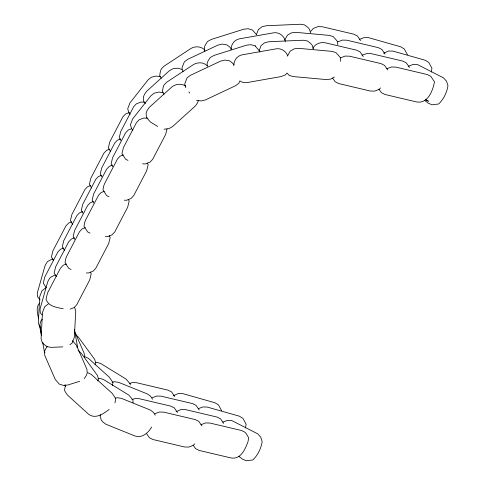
<?xml version="1.0" encoding="UTF-8"?>
<svg xmlns="http://www.w3.org/2000/svg" width="485" height="485" viewBox="0 0 485 485"><rect width="100%" height="100%" fill="white"/><g stroke="black" fill="none" stroke-linecap="round" stroke-linejoin="round"><path stroke-width="0.73" d="M245.489 428.031L246.113 424.157L242.912 418.337L239.372 416.185L207.168 407.054L202.785 406.957L198.304 408.703M431.304 72.083L431.929 68.209L428.728 62.383L425.181 60.237L392.977 51.107L388.594 51.01L383.641 53.265M74.429 331.17L74.641 329.915M77.054 347.775L77.37 345.896L74.478 329.861M112.471 385.617L112.684 384.375M112.787 383.756L112.975 382.629L109.471 377.372L88.603 358.488L85.087 356.724M114.993 402.841L115.709 398.615L112.205 393.353L91.332 374.468L87.821 372.704M167.034 128.943L165.646 134.454L152.672 159.31L149.992 162.166L145.512 163.912L142.572 163.845M231.066 49.549C231.03 44.438 234.425 39.746 239.554 38.818L273.401 32.847C278.978 31.828 284.41 35.945 285.332 41.431M233.8 65.53C233.764 60.425 237.153 55.733 242.288 54.799L276.135 48.833C281.3 47.942 286.059 51.204 287.811 56.005M248.144 440.944L248.672 437.809L246.525 434.087L244.998 432.262L241.488 430.498L209.896 423.041L205.513 422.938L201.032 424.69M256.389 34.69L258.372 29.549L261.942 26.796L266.253 25.741L300.373 24.25L304.592 24.929L307.884 27.384L309.533 29.355L310.624 32.925M259.123 50.67L261.1 45.535L264.671 42.777L268.981 41.722L303.107 40.231L307.32 40.916L310.612 43.371L312.267 45.335L313.352 48.906M284.792 39.97L287.435 35.132L291.527 32.847L295.935 32.362L329.303 35.393L333.225 36.63L335.844 39.527L337.596 41.655L337.784 44.765M287.52 55.951L290.169 51.113L294.256 48.827L298.669 48.342L332.031 51.374L335.959 52.616L338.578 55.508L340.325 57.642L340.555 61.359M95.048 364.92L95.757 362.968L94.672 359.397L78.649 337.487L75.915 334.717M97.782 380.901L98.485 378.949L97.4 375.378L81.377 353.468L78.049 350.255M100.559 414.742L100.086 416.045L101.304 420.058L102.959 422.029L105.954 424.266L134.812 435.924C142.026 438.525 148.252 432.875 151.659 427.049M248.041 441.568C245.252 449.189 240.748 459.962 230.714 457.882L199.123 450.426L195.613 448.661L193.121 445.163M65.572 384.914L64.444 390.267L66.354 393.577L67.948 395.524L88.816 414.408C95.697 419.434 103.554 413.608 109.155 409.467M198.517 100.237L197.607 102.656L195.576 105.772L172.581 126.579L168.865 128.658L164.015 129.192M312.867 48.421C314.947 43.88 320.294 41.94 325.029 42.735L356.614 50.191L360.131 51.956L363.259 56.569M47.294 346.357L45.432 349.218L44.523 351.637L44.753 355.359L55.229 379.434L59.261 384.09L63.577 385.454L67.991 384.969L79.637 381.295M84.329 378.567L86.281 375.572L87.191 373.147L86.96 369.424L76.484 345.35L72.453 340.694M39.479 303.173C35.563 307.387 37.654 313.771 38.564 318.73M310.752 31.252L313.431 28.397L317.911 26.651L322.295 26.748L353.886 34.211L357.396 35.969L360.531 40.588M42.213 319.16C38.121 323.592 40.57 330.243 41.425 335.42M380.537 87.93L379.179 89.373L374.699 91.125L370.316 91.022L338.724 83.566L335.214 81.801L332.619 78.115M173.357 395.766L178.31 393.511L182.693 393.608L214.897 402.738L218.438 404.884L221.639 410.71M176.085 411.747L181.044 409.492L185.428 409.589L217.013 417.051L220.529 418.816L223.658 423.429M194.721 443.878L193.363 445.327L188.883 447.073L184.5 446.976L152.914 439.513L149.398 437.749L146.5 433.548M45.511 288.023L41.946 290.782L39.74 296.535L38.339 322.707L39.424 326.278L40.667 327.751M48.245 304.01L44.675 306.762L42.474 312.516L41.073 338.688L42.159 342.258L43.814 344.229L47.106 346.684L51.319 347.363L62.801 346.86M69.919 344.708L72.144 342.992L74.35 337.233L75.751 311.067L74.666 307.496M334.407 77.066L330.776 79.097L326.363 79.582L292.995 76.557L289.072 75.314L287.005 73.029L285.168 74.987L281.094 76.575L247.247 82.547L242.87 82.444L239.826 80.916L238.923 83.165L235.674 85.675L205.428 99.916L201.117 100.971L196.486 100.219M129.356 112.526L125.518 114.023L122.838 116.879L109.865 141.735L108.373 147.87L110.519 151.599M337.906 41.843L342.386 40.097L346.769 40.194L378.355 47.657L381.871 49.421L384.999 54.035M359.646 39.309L364.126 37.557L368.509 37.66L400.713 46.79L404.254 48.936L407.455 54.763M131.447 128.761L128.252 130.01L125.573 132.866L112.599 157.716L111.101 163.857L112.708 166.646M120.595 138.946L117.394 140.195L114.715 143.051L101.741 167.901L100.249 174.042L101.856 176.831M340.634 57.83L345.114 56.078L349.497 56.181L381.089 63.638L384.599 65.402L387.733 70.016M109.737 149.131L106.536 150.38L103.863 153.236L90.889 178.086L89.392 184.227L91.538 187.95M123.329 154.927L120.128 156.176L117.449 159.031L104.475 183.888L103.614 186.264L102.978 190.023L106.651 195.576L109.01 196.758M112.471 165.112L109.27 166.361L106.591 169.216L93.617 194.073L92.126 200.208L93.732 202.997M101.614 175.297L98.419 176.552L95.739 179.408L82.765 204.258L81.268 210.393L82.874 213.182M386.848 68.737L391.328 66.991L395.712 67.088L427.303 74.551L430.813 76.315L434.487 81.862C432.826 90.81 427.8 103.99 416.53 101.935L384.938 94.478L381.428 92.714L378.937 89.216M90.762 185.488L87.561 186.737L84.881 189.593L71.907 214.443L70.416 220.584L72.562 224.306M408.588 66.203L413.068 64.456L417.452 64.553L443.563 77.891L446.533 81.195L447.97 85.675C446.909 92.483 443.636 99.279 438.646 103.996L432.056 104.802L428.219 103.166L424.636 100.383M104.348 191.284L101.147 192.533L98.467 195.388L85.493 220.238L84.632 222.621L84.002 226.38L87.676 231.933L90.028 233.115M93.496 201.469L90.295 202.718L87.615 205.573L74.641 230.43L73.144 236.565L74.757 239.354M82.638 211.654L79.437 212.903L76.757 215.758L63.784 240.615L62.292 246.75L64.438 250.478M71.78 221.839L68.585 223.088L65.905 225.943L52.932 250.8L51.434 256.935L53.58 260.663M85.372 227.641L82.171 228.89L79.492 231.745L66.518 256.595L65.657 258.978L65.026 262.737L68.694 268.284L71.052 269.472M74.514 237.826L71.313 239.075L68.634 241.93L55.66 266.78L54.168 272.922L56.315 276.644M63.662 248.011L60.461 249.26L57.782 252.115L44.808 276.965L43.31 283.107L46.22 287.744M66.39 263.992L63.189 265.246L60.51 268.102L47.536 292.952L46.045 299.087C48.348 306.562 56.666 307.411 63.177 308.757M70.161 309.115L74.078 307.587L76.757 304.732L89.731 279.875L91.222 273.74L90.258 272.067M129.744 383.514L132.096 382.598L136.479 382.695L168.071 390.158L171.581 391.922L174.715 396.536M131.89 399.731L134.83 398.579L139.213 398.682L170.805 406.139L174.315 407.903L177.449 412.517M152.09 397.791L156.57 396.045L160.953 396.142L192.545 403.605L196.055 405.369L199.189 409.983M154.824 413.778L159.304 412.026L163.688 412.129L195.273 419.586L198.789 421.35L201.918 425.963M222.773 422.15L227.253 420.404L231.636 420.501L257.747 433.845L260.724 437.143L262.161 441.629C261.094 448.437 257.826 455.227 252.837 459.944L246.247 460.75L242.403 459.113L238.82 456.33M207.307 66.409L207.119 63.371L208.029 60.952L210.26 57.527L213.976 55.448L246.513 45.184L250.927 44.699L255.625 45.942M112.035 382.319L114.527 381.713L118.74 382.392L147.598 394.056L150.593 396.287L152.545 399.24M115.388 398.155L117.255 397.694L121.474 398.379L150.332 410.037L153.327 412.268L155.279 415.221M53.071 259.142L51.598 259.305L47.512 261.591L45.487 264.707L44.656 266.999L37.29 293.037L37.521 296.753L40.146 299.851M55.805 275.122L54.332 275.286L50.246 277.572L48.215 280.688L47.391 282.985L40.025 309.018L40.255 312.74L42.001 314.868M95.593 362.459L96.867 362.319L100.789 363.556L126.039 379.064L130.174 383.829L130.241 384.945M98.328 378.439L99.601 378.3L103.523 379.543L128.774 395.051L132.902 399.816L133.09 402.774M144.506 102.171L140.85 102.093L136.37 103.838L133.696 106.694L120.723 131.544L119.225 137.685L120.832 140.474M147.967 118.17L143.584 118.073L139.104 119.819L136.424 122.675L123.451 147.531L121.959 153.666L125.633 159.219L127.985 160.402M124.312 200.22L126.53 200.269L131.011 198.517L133.69 195.661L146.664 170.811L148.155 164.676L147.191 163.002M105.336 236.571L107.555 236.625L112.035 234.873L114.715 232.018L127.688 207.168L129.18 201.026L128.216 199.353M86.354 272.928L88.573 272.976L93.053 271.23L95.733 268.375L108.707 243.525L110.198 237.383L109.234 235.71M160.42 76.733L156.2 76.048L151.465 77.206L148.216 79.716L129.956 102.893L127.7 108.785L128.919 112.799L130.162 114.278M163.154 92.714L158.935 92.035L154.2 93.193L150.95 95.697L132.69 118.88L130.429 124.766L131.653 128.786L132.89 130.259M362.004 55.205L366.854 53.544L371.237 53.641L402.829 61.104L406.339 62.868L409.473 67.482M181.814 69.416L177.892 68.179L173.042 68.706L169.32 70.786L146.325 91.592L144.3 94.708L143.384 97.133L143.645 101.316L145.391 103.444M185.719 86.124C181.602 83.317 175.946 83.766 172.054 86.773L149.059 107.573L147.028 110.695L146.118 113.114L146.379 117.303L148.125 119.431L150.508 122.062L157.698 126.482M205.01 50.252C201.481 46.281 195.406 45.857 190.938 48.464L163.912 66.257L161.232 69.112L160.389 71.356L159.68 75.581L161.238 78.285M207.186 65.736C203.664 62.116 197.898 62.038 193.673 64.444L166.64 82.238L163.96 85.093L163.124 87.336L162.414 91.568L163.966 94.266M255.243 46.063L259.275 50.719L259.851 52.047M256.541 34.738L252.509 30.082L248.199 28.718L243.785 29.203L211.242 39.461L207.525 41.54L205.294 44.972L204.385 47.391L204.615 51.113M231.315 48.949L229.781 47.069L226.786 44.838L222.148 44.086L217.838 45.141L187.598 59.388L184.348 61.892L182.9 65.505L181.96 68.106L183.045 71.677M234.043 64.929L232.515 63.056L229.52 60.819L224.882 60.073L220.572 61.128L190.326 75.369L187.083 77.873L185.634 81.486L184.694 84.093L185.779 87.664M188.871 91.889L189.75 93.096M64.79 385.011L65.681 386.23M45.002 352.819L44.365 351.716L42.704 342.507M74.35 330.746L84.226 353.444L84.463 357.166M39.843 325.811L41.504 335.026M428.334 101.201L425.781 99.68L428.334 101.201"/></g></svg>
